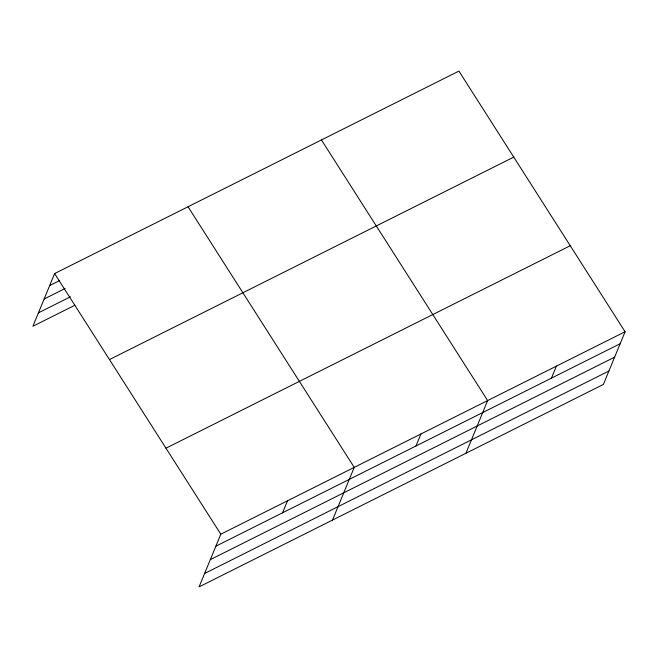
<?xml version="1.0" encoding="UTF-8"?>
<svg xmlns="http://www.w3.org/2000/svg" width="658" height="658" viewBox="0 0 658 658"><rect width="100%" height="100%" fill="white"/><g stroke="black" fill="none" stroke-linecap="round" stroke-linejoin="round"><path stroke-width="0.99" d="M625.1 331.739L220.808 534.197L199.086 586.895L603.378 384.436L625.1 331.739L458.914 71.105L54.622 273.564L32.9 326.261L74.938 305.213M282.57 512.788L287.521 500.796M332.504 520.083L354.226 467.386L188.04 206.752M415.988 445.976L420.931 433.984M465.922 453.272L487.644 400.574L321.449 139.94M551.429 378.153L556.372 366.152M49.679 285.556L59.73 280.522M44.144 298.995L65.158 288.467M38.435 312.83L70.422 296.816M109.467 359.572L513.75 157.114M165.964 448.188L570.256 245.73M215.865 546.198L620.157 343.731M210.33 559.629L614.621 357.162M204.622 573.463L608.913 371.005M54.622 273.564L220.808 534.197"/></g></svg>
